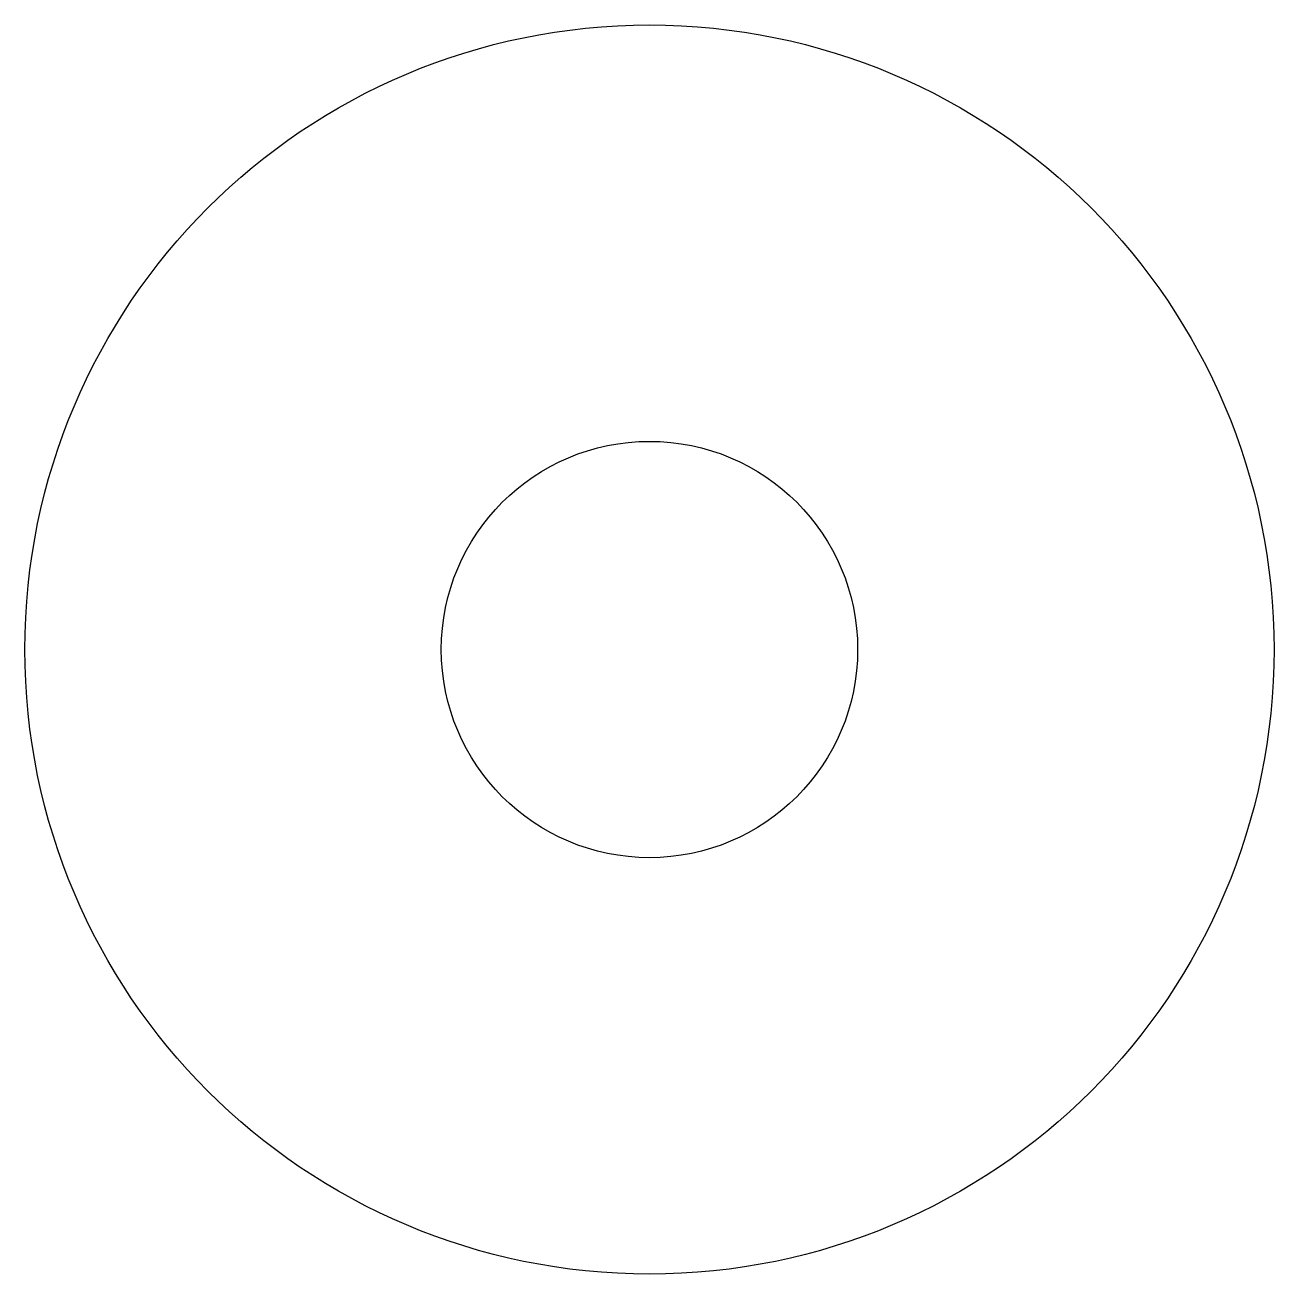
# Model space of a CAD drawing. Header units: millimetres. Extents: x -22884.5 to -22848.5, y -14734.7 to -14698.7.
import ezdxf

# ---------------------------------------------------------------- set-up
doc = ezdxf.new("R2010")
doc.units = ezdxf.units.MM

msp = doc.modelspace()

# ---------------------------------------------------------------- linework, layer by layer
for radius in [18, 6]:
    msp.add_circle((-22866.535, -14716.687, 24864.278), radius)

doc.saveas('drawing.dxf')
